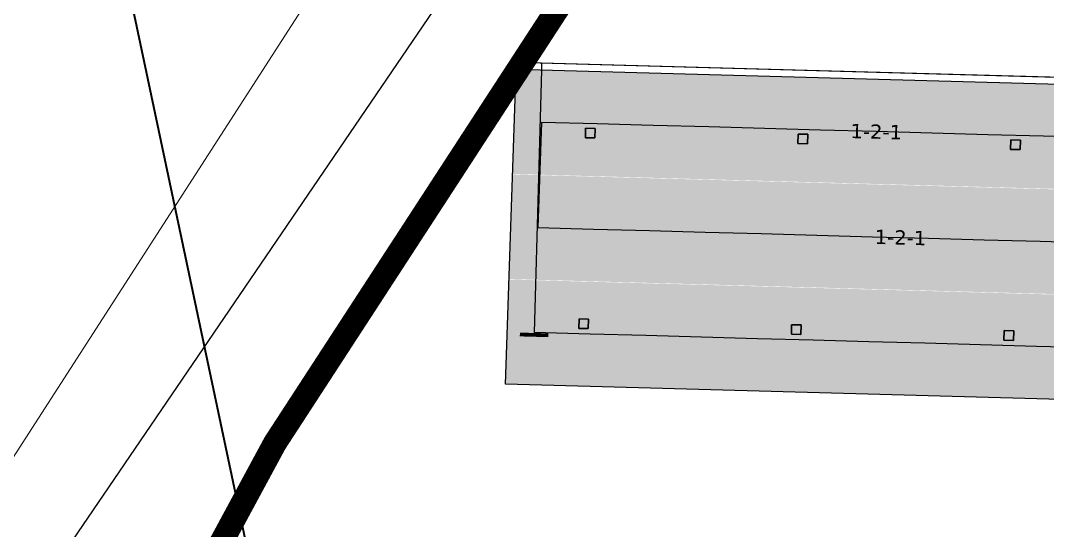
# Model space of a CAD drawing. Header units: metres. Extents: x 1477905 to 1478744, y 4202276 to 4202610.
# Drawn here: x 1477993.22 to 1478014.79, y 4202369.53 to 4202380.25 of the extents above; entities that cross this region are included whole.
import ezdxf

# ---------------------------------------------------------------- set-up
doc = ezdxf.new("R2010")
doc.units = ezdxf.units.M
doc.layers.add('Nouveau Terrain - CN - Courbes', color=22, linetype='Continuous', lineweight=0)
for name, color, linetype in [('PVcase AC Cables (Inverter - Transformer)', 181, 'Continuous'), ('PVcase Device Coloring', 7, 'Continuous'), ('PVcase Polarity Symbols', 7, 'Continuous'), ('PVcase Poles', 7, 'Continuous'), ('PVcase PV Area', 30, 'Continuous'), ('PVcase PV Modules (full frames)', 142, 'Continuous'), ('PVcase PV Modules (optimised)', 142, 'Continuous'), ('PVcase String Cables', 150, 'Continuous'), ('PVcase Stringing Numbers', 7, 'Continuous'), ('PVcase Strings', 92, 'Continuous'), ('PVcase Trenches', 7, 'Continuous')]:
    doc.layers.add(name, color=color, linetype=linetype)
doc.layers.add('PVcase Offsets', color=240, linetype='Continuous', plot=False)
doc.styles.get("Standard").update_dxf_attribs({"font": 'verdana.ttf'})
doc.styles.add('UBS-Style de texte', font='verdana.ttf')

# ---------------------------------------------------------------- blocks, each defined once
blk = doc.blocks.new('3P18@15DEG F FX ID2 PVBlock')
at = {"layer": 'PVcase PV Modules (optimised)', "color": 0}
blk.add_polyline3d([(0, 0, 1.773945735132677), (21.06698842950539, -0.5810537936249747, 1.773945735132684), (20.88445742833418, -7.198992669318526, 7.019385073192552e-15), (-0.182531001171211, -6.617938875693552, 0)], close=True, dxfattribs=at)

msp = doc.modelspace()

# ---------------------------------------------------------------- hatches: boundary and pattern name
at = {"layer": 'PVcase Device Coloring', "true_color": 0x00ff40, "transparency": 33554582}
for points in [[(1478003.635479742, 4202379.220699085), (1478003.559555275, 4202377.021577362), (1478018.758676995, 4202376.602366645), (1478018.834601462, 4202378.801488368)], [(1478003.559221981, 4202377.011923622), (1478003.483297514, 4202374.812801899), (1478019.854580297, 4202374.36126152), (1478019.930504764, 4202376.560383243)]]:
    msp.add_hatch(color=100, dxfattribs=at).paths.add_polyline_path(points, flags=0)
at = {"layer": 'PVcase Device Coloring', "true_color": 0x1eec00, "transparency": 33554582}
msp.add_hatch(color=3, dxfattribs=at).paths.add_polyline_path([(1478003.488166882, 4202374.803004665), (1478003.402479185, 4202372.604152223), (1478035.221393718, 4202371.726546904), (1478035.307081414, 4202373.925399346)], flags=0)

# ---------------------------------------------------------------- linework, layer by layer
at = {"layer": 'Nouveau Terrain - CN - Courbes', "linetype": 'Continuous', "lineweight": 35}
msp.add_polyline3d([(1478006.412396852, 4202297.801239322, 83), (1478002.471871298, 4202298.102663486, 83), (1478001.847848419, 4202298.524040777, 83), (1478001.093572353, 4202299.889490742, 83), (1477999.930502665, 4202304.54533724, 83), (1477996.805200192, 4202309.786615624, 83), (1477994.542941552, 4202315.041818266, 83), (1477993.622994336, 4202318.658497655, 83), (1477993.253012364, 4202322.306960797, 83), (1477993.432995638, 4202325.987207691, 83), (1477995.625253581, 4202337.979717853, 83), (1477996.682585755, 4202341.734162691, 83), (1477997.185389081, 4202343.387257799, 83), (1477997.038637594, 4202348.248768949, 83), (1477997.697376424, 4202357.756428254, 83), (1477998.633390394, 4202366.082772533, 83), (1477995.150346179, 4202382.544913547, 83)], dxfattribs=at)
at = {"layer": 'PVcase AC Cables (Inverter - Transformer)'}
for points in [[(1478005.12993339, 4202381.274419413, 81.95305523869774), (1478003.510072197, 4202378.783819548, 81.99898768847636), (1478001.890211004, 4202376.293219684, 82.05224745104867), (1478000.270349811, 4202373.802619819, 82.10857125975214), (1477998.650488618, 4202371.312019954, 82.1670413171327), (1477997.322973304, 4202368.85295187, 82.22153321121384), (1477995.99545799, 4202366.393883786, 82.27201419725391), (1477994.667942676, 4202363.934815702, 82.3224951832862), (1477993.340427362, 4202361.475747617, 82.37297616932851), (1477992.012912048, 4202359.016679533, 82.41186907440921), (1477990.685396734, 4202356.557611449, 82.4502190234496), (1477989.35788142, 4202354.098543365, 82.49099192366322), (1477989.287803891, 4202351.557776066, 82.48717876541369), (1477989.217726363, 4202349.017008768, 82.48576660151045), (1477989.217726363, 4202349.017008768, 86.01150920659529), (1477989.202687434, 4202348.471749535, 86.011362580492), (1477982.062604593, 4202348.668681914, 86.2376563732173)], [(1478005.12993339, 4202381.274419412, 81.95305523869679), (1478003.510072197, 4202378.783819547, 81.99898768847537), (1478001.890211004, 4202376.293219683, 82.05224745105107), (1478000.270349811, 4202373.802619818, 82.10857125975764), (1477998.650488618, 4202371.312019954, 82.1670413171385), (1477997.728201353, 4202369.60358981, 82.20432879076795), (1477997.728201353, 4202369.60358981, 85.79165369112856), (1477997.437943838, 4202369.065921444, 85.79870029368922), (1477997.670851238, 4202369.059497568, 85.7926537402864)]]:
    msp.add_polyline3d(points, dxfattribs=at)
at = {"layer": 'PVcase Offsets'}
msp.add_lwpolyline([(1477930.656038886, 4202312.823606489), (1477955.483376147, 4202312.280807556), (1478014.108887308, 4202398.403808008), (1478023.625599496, 4202402.305293838), (1478027.72021351, 4202411.800255105), (1478017.401448841, 4202430.135946658), (1477999.841205371, 4202421.050409181), (1477931.44828977, 4202323.35455113)], close=True, dxfattribs=at)
at = {"layer": 'PVcase Poles'}
for points in [[(1478005.086897643, 4202377.784136285, 81.76780331457299), (1478005.092411795, 4202377.984060257, 81.76780331457299), (1478005.092411795, 4202377.984060257, 85.25204221905564), (1478005.086897643, 4202377.784136285, 85.19843441169076), (1478005.086897643, 4202377.784136285, 81.76780331457299), (1478005.286821613, 4202377.778622133, 81.76780331457299), (1478005.286821613, 4202377.778622133, 85.19325478921834), (1478005.086897643, 4202377.784136285, 85.19843441169076), (1478005.286821613, 4202377.778622133, 85.19325478921834), (1478005.292335766, 4202377.978546104, 85.24686259658323), (1478005.292335766, 4202377.978546104, 81.76780331457299), (1478005.286821613, 4202377.778622133, 81.76780331457299), (1478005.292335766, 4202377.978546104, 81.76780331457299), (1478005.092411795, 4202377.984060257, 81.76780331457299), (1478005.292335766, 4202377.978546104, 81.76780331457299), (1478005.292335766, 4202377.978546104, 85.24686259658323), (1478005.092411795, 4202377.984060257, 85.25204221905564)], [(1478009.552701388, 4202377.660963853, 81.65626703740404), (1478009.55821554, 4202377.860887825, 81.65626703740404), (1478009.55821554, 4202377.860887825, 85.13634234963662), (1478009.552701388, 4202377.660963853, 85.08273454227172), (1478009.552701388, 4202377.660963853, 81.65626703740404), (1478009.752625359, 4202377.655449701, 81.65626703740404), (1478009.752625359, 4202377.655449701, 85.07755491979931), (1478009.552701388, 4202377.660963853, 85.08273454227172), (1478009.752625359, 4202377.655449701, 85.07755491979931), (1478009.758139511, 4202377.855373672, 85.13116272716421), (1478009.758139511, 4202377.855373672, 81.65626703740404), (1478009.752625359, 4202377.655449701, 81.65626703740404), (1478009.758139511, 4202377.855373672, 81.65626703740404), (1478009.55821554, 4202377.860887825, 81.65626703740404), (1478009.758139511, 4202377.855373672, 81.65626703740404), (1478009.758139511, 4202377.855373672, 85.13116272716421), (1478009.55821554, 4202377.860887825, 85.13634234963662)], [(1478014.018505133, 4202377.537791421, 81.54453734159236), (1478014.024019286, 4202377.737715392, 81.54453734159236), (1478014.024019286, 4202377.737715392, 85.0206424802219), (1478014.018505133, 4202377.537791421, 84.96703467285701), (1478014.018505133, 4202377.537791421, 81.54453734159236), (1478014.218429104, 4202377.532277268, 81.54453734159236), (1478014.218429104, 4202377.532277268, 84.9618550503846), (1478014.018505133, 4202377.537791421, 84.96703467285701), (1478014.218429104, 4202377.532277268, 84.9618550503846), (1478014.223943256, 4202377.73220124, 85.01546285774948), (1478014.223943256, 4202377.73220124, 81.54453734159236), (1478014.218429104, 4202377.532277268, 81.54453734159236), (1478014.223943256, 4202377.73220124, 81.54453734159236), (1478014.024019286, 4202377.737715392, 81.54453734159236), (1478014.223943256, 4202377.73220124, 81.54453734159236), (1478014.223943256, 4202377.73220124, 85.01546285774948), (1478014.024019286, 4202377.737715392, 85.0206424802219)], [(1478004.94849738, 4202373.775428193, 81.79204891183304), (1478004.954011532, 4202373.975352164, 81.79204891183304), (1478004.954011532, 4202373.975352164, 84.17765824915404), (1478004.94849738, 4202373.775428193, 84.12405044178915), (1478004.94849738, 4202373.775428193, 81.79204891183304), (1478005.148421351, 4202373.76991404, 81.79204891183304), (1478005.148421351, 4202373.76991404, 84.11887081931674), (1478004.94849738, 4202373.775428193, 84.12405044178915), (1478005.148421351, 4202373.76991404, 84.11887081931674), (1478005.153935503, 4202373.969838012, 84.17247862668162), (1478005.153935503, 4202373.969838012, 81.79204891183304), (1478005.148421351, 4202373.76991404, 81.79204891183304), (1478005.153935503, 4202373.969838012, 81.79204891183304), (1478004.954011532, 4202373.975352164, 81.79204891183304), (1478005.153935503, 4202373.969838012, 81.79204891183304), (1478005.153935503, 4202373.969838012, 84.17247862668162), (1478004.954011532, 4202373.975352164, 84.17765824915404)], [(1478009.414301125, 4202373.652255761, 81.67634904237308), (1478009.419815277, 4202373.852179732, 81.67634904237308), (1478009.419815277, 4202373.852179732, 84.06195837973932), (1478009.414301125, 4202373.652255761, 84.00835057237443), (1478009.414301125, 4202373.652255761, 81.67634904237308), (1478009.614225096, 4202373.646741608, 81.67634904237308), (1478009.614225096, 4202373.646741608, 84.00317094990201), (1478009.414301125, 4202373.652255761, 84.00835057237443), (1478009.614225096, 4202373.646741608, 84.00317094990201), (1478009.619739248, 4202373.84666558, 84.0567787572669), (1478009.619739248, 4202373.84666558, 81.67634904237308), (1478009.614225096, 4202373.646741608, 81.67634904237308), (1478009.619739248, 4202373.84666558, 81.67634904237308), (1478009.419815277, 4202373.852179732, 81.67634904237308), (1478009.619739248, 4202373.84666558, 81.67634904237308), (1478009.619739248, 4202373.84666558, 84.0567787572669), (1478009.419815277, 4202373.852179732, 84.06195837973932)], [(1478013.880104871, 4202373.529083327, 81.56064917290932), (1478013.885619023, 4202373.729007299, 81.56064917290932), (1478013.885619023, 4202373.729007299, 83.9462585100701), (1478013.880104871, 4202373.529083327, 83.8926507027052), (1478013.880104871, 4202373.529083327, 81.56064917290932), (1478014.080028841, 4202373.523569175, 81.56064917290932), (1478014.080028841, 4202373.523569175, 83.88747108023279), (1478013.880104871, 4202373.529083327, 83.8926507027052), (1478014.080028841, 4202373.523569175, 83.88747108023279), (1478014.085542994, 4202373.723493147, 83.94107888759768), (1478014.085542994, 4202373.723493147, 81.56064917290932), (1478014.080028841, 4202373.523569175, 81.56064917290932), (1478014.085542994, 4202373.723493147, 81.56064917290932), (1478013.885619023, 4202373.729007299, 81.56064917290932), (1478014.085542994, 4202373.723493147, 81.56064917290932), (1478014.085542994, 4202373.723493147, 83.94107888759768), (1478013.885619023, 4202373.729007299, 83.9462585100701)]]:
    msp.add_polyline3d(points, dxfattribs=at)
at = {"layer": 'PVcase PV Area', "color": 92, "lineweight": 0, "ltscale": 0.3}
msp.add_lwpolyline([(1478081.195897831, 4202309.408074516, -0.05134033259658074), (1478078.780944264, 4202309.865308243), (1478063.362561366, 4202314.461482239, 0.05805379121474256), (1478060.627146449, 4202314.941552777, 0.01764863790454796), (1478045.521908471, 4202315.280897629), (1477980.304835158, 4202315.382556441), (1477969.227141967, 4202315.399824084, -0.5981483022966041), (1477963.409771807, 4202326.276816209), (1477966.523975583, 4202330.958387922), (1477988.681383842, 4202364.267542757), (1478000.256834568, 4202382.239012351), (1478010.317299969, 4202397.723511036), (1478024.479096755, 4202416.97208983), (1478037.541256056, 4202436.830169353), (1478046.880113991, 4202449.340671219), (1478048.925549185, 4202451.178073373), (1478191.473299444, 4202447.246428729, 0.1064139140517762), (1478196.779234951, 4202442.745830558), (1478193.703769114, 4202331.24014277), (1478155.058289575, 4202322.182856176, 0.2166355322477609), (1478133.90654308, 4202308.191252904, -0.2264994037307809), (1478128.45885733, 4202305.403806316), (1478120.587080255, 4202306.0704303)], format="xyb", close=True, dxfattribs=at)
at = {"layer": 'PVcase String Cables'}
for points in [[(1478005.230841121, 4202381.796394636, 81.95057703686224), (1478003.652917331, 4202379.370275168, 81.99532031828407), (1478003.652917331, 4202379.370275168, 85.61089967140464), (1478024.700582557, 4202378.789754334, 85.06559758068046), (1478024.980528497, 4202378.782033077, 85.05811822541175), (1478034.854297688, 4202378.509702219, 84.63838861982278), (1478034.850162074, 4202378.359759246, 84.63831611031297), (1478034.697964135, 4202372.841591652, 83.15783042612382)], [(1478005.230841121, 4202381.796394637, 81.95057703686321), (1478003.652917331, 4202379.370275169, 81.99532031828504), (1478003.652917331, 4202379.370275169, 85.61089967140546), (1478004.167930017, 4202379.356070477, 85.59755674281355), (1478004.163794403, 4202379.20612751, 85.59752979432992), (1478004.011596465, 4202373.687959917, 84.11788299209051)], [(1477997.670851238, 4202369.059497568, 85.7926537402864), (1477997.437943838, 4202369.065921444, 85.79870029368922), (1477997.728201353, 4202369.60358981, 85.79165369112856), (1477997.728201353, 4202369.60358981, 82.20432879076795), (1477998.650488618, 4202371.312019954, 82.1670413171385), (1477999.959689638, 4202373.324967666, 82.11862209006598), (1478001.268890658, 4202375.337915378, 82.07202271777358), (1478002.578091678, 4202377.350863091, 82.03014459108307), (1478003.887292698, 4202379.363810803, 81.98829130178466), (1478003.887292698, 4202379.363810803, 85.60482748354019), (1478018.264513427, 4202378.967269146, 85.23234300898487), (1478018.260377813, 4202378.817326173, 85.23231606050146), (1478018.23004475, 4202377.717554888, 84.93742232301523)], [(1477997.670851238, 4202369.059497568, 85.7926537402864), (1477997.437943838, 4202369.065921444, 85.79870029368922), (1477997.728201353, 4202369.60358981, 85.79165369112856), (1477997.728201353, 4202369.60358981, 82.20432879076795), (1477998.650488618, 4202371.312019954, 82.1670413171385), (1477999.959689638, 4202373.324967666, 82.11862209006598), (1478001.268890658, 4202375.337915379, 82.07202271777118), (1478002.578091678, 4202377.350863092, 82.03014459107122), (1478003.887292698, 4202379.363810804, 81.98829130178562), (1478003.887292698, 4202379.363810804, 85.60482748354102), (1478019.421349167, 4202378.935362175, 85.20237175368831), (1478019.417213553, 4202378.785419201, 85.20234480520408), (1478019.325948053, 4202375.476449762, 84.31507453547309)], [(1477997.670851238, 4202369.059497568, 85.7926537402864), (1477997.437943838, 4202369.065921444, 85.79870029368922), (1477997.728201353, 4202369.60358981, 85.79165369112856), (1477997.728201353, 4202369.60358981, 82.20432879076795), (1477998.650488618, 4202371.312019954, 82.1670413171385), (1477999.959689638, 4202373.324967666, 82.11862209006598), (1478001.268890657, 4202375.337915378, 82.07202271778006), (1478002.578091678, 4202377.350863091, 82.03014459108874), (1478003.887292698, 4202379.363810803, 81.98829130179165), (1478003.887292698, 4202379.363810803, 85.60482748354622), (1478024.700582557, 4202378.789754332, 85.0655975806788), (1478024.980528497, 4202378.782033075, 85.05811822540866), (1478046.028522429, 4202378.201503173, 84.16337721813639), (1478046.28779199, 4202378.194352196, 84.15161823292773), (1478050.351659477, 4202378.082265666, 83.95780722288696), (1478050.347523863, 4202377.932322698, 83.95771598015936), (1478050.317190801, 4202376.832551413, 83.66258628336782)], [(1477997.670851238, 4202369.059497568, 85.7926537402864), (1477997.437943838, 4202369.065921444, 85.79870029368922), (1477997.728201353, 4202369.60358981, 85.79165369112856), (1477997.728201353, 4202369.60358981, 82.20432879076795), (1477998.650488618, 4202371.312019954, 82.1670413171385), (1477999.959689638, 4202373.324967666, 82.11862209006598), (1478001.268890658, 4202375.337915379, 82.07202271777118), (1478002.578091678, 4202377.350863092, 82.03014459107122), (1478003.887292698, 4202379.363810804, 81.98829130178562), (1478003.887292698, 4202379.363810804, 85.60482748354102), (1478024.700582557, 4202378.789754333, 85.06559758067964), (1478024.980528497, 4202378.782033075, 85.05811822540866), (1478046.028522429, 4202378.201503173, 84.16337721813792), (1478046.28779199, 4202378.194352196, 84.15161823292773), (1478051.494695146, 4202378.050739318, 83.90329439782322), (1478051.490559532, 4202377.900796349, 83.90320315509383), (1478051.399294031, 4202374.59182691, 83.01522293504487)], [(1477997.670851238, 4202369.059497568, 85.7926537402864), (1477997.437943838, 4202369.065921444, 85.79870029368922), (1477997.728201353, 4202369.60358981, 85.79165369112856), (1477997.728201353, 4202369.60358981, 82.20432879076795), (1477998.650488618, 4202371.312019954, 82.1670413171385), (1477999.959689638, 4202373.324967666, 82.11862209006598), (1478001.268890658, 4202375.337915379, 82.07202271777118), (1478002.578091678, 4202377.350863092, 82.03014459107122), (1478003.887292698, 4202379.363810804, 81.98829130178562), (1478003.887292698, 4202379.363810804, 85.60482748354102), (1478024.700582557, 4202378.789754333, 85.06559758067964), (1478024.980528497, 4202378.782033076, 85.0581182254102), (1478046.028522429, 4202378.201503174, 84.16337721812958), (1478046.28779199, 4202378.194352197, 84.15161823292952), (1478052.665919053, 4202378.018435504, 83.8474372397804), (1478052.661783439, 4202377.868492534, 83.84734599704925), (1478052.570517939, 4202374.559523095, 82.95936577700029)], [(1477997.670851238, 4202369.059497568, 85.7926537402864), (1477997.437943838, 4202369.065921444, 85.79870029368922), (1477997.728201353, 4202369.60358981, 85.79165369112856), (1477997.728201353, 4202369.60358981, 82.20432879076795), (1477998.650488618, 4202371.312019954, 82.1670413171385), (1477999.959689638, 4202373.324967666, 82.11862209006598), (1478001.268890658, 4202375.337915379, 82.07202271777118), (1478002.578091678, 4202377.350863092, 82.03014459107122), (1478003.887292698, 4202379.363810804, 81.98829130178562), (1478003.887292698, 4202379.363810804, 85.60482748354102), (1478024.700582557, 4202378.789754333, 85.06559758067964), (1478024.980528497, 4202378.782033076, 85.0581182254102), (1478046.028522429, 4202378.201503173, 84.16337721813792), (1478046.28779199, 4202378.194352197, 84.15161823292952), (1478051.522883385, 4202378.049961852, 83.90195006485537), (1478051.518747771, 4202377.900018883, 83.90185882212586), (1478051.488414709, 4202376.800247598, 83.60672912511376)], [(1477997.670851238, 4202369.059497568, 85.7926537402864), (1477997.437943838, 4202369.065921444, 85.79870029368922), (1477997.728201353, 4202369.60358981, 85.79165369112856), (1477997.728201353, 4202369.60358981, 82.20432879076795), (1477998.650488618, 4202371.312019954, 82.1670413171385), (1477999.959689638, 4202373.324967666, 82.11862209006598), (1478001.268890658, 4202375.337915379, 82.07202271777118), (1478002.578091678, 4202377.350863092, 82.03014459107122), (1478003.887292698, 4202379.363810804, 81.98829130178562), (1478003.887292698, 4202379.363810804, 85.60482748354102), (1478020.593510231, 4202378.903032513, 85.17200345052136), (1478020.589374617, 4202378.753089539, 85.1719765020363), (1478020.498109116, 4202375.4441201, 84.28470623229929)], [(1477997.670851238, 4202369.059497568, 85.7926537402864), (1477997.437943838, 4202369.065921444, 85.79870029368922), (1477997.728201353, 4202369.60358981, 85.79165369112856), (1477997.728201353, 4202369.60358981, 82.20432879076795), (1477998.650488618, 4202371.312019954, 82.1670413171385), (1477999.959689638, 4202373.324967666, 82.11862209006598), (1478001.268890657, 4202375.337915378, 82.07202271778006), (1478002.578091678, 4202377.350863091, 82.03014459108874), (1478003.887292698, 4202379.363810803, 81.98829130179165), (1478003.887292698, 4202379.363810803, 85.60482748354622), (1478019.43667449, 4202378.934939484, 85.20197470581192), (1478019.432538876, 4202378.78499651, 85.20194775732766), (1478019.402205814, 4202377.685225225, 84.90705401984744)], [(1477997.670851238, 4202369.059497568, 85.7926537402864), (1477997.437943838, 4202369.065921444, 85.79870029368922), (1477997.728201353, 4202369.60358981, 85.79165369112856), (1477997.728201353, 4202369.60358981, 82.20432879076795), (1477998.650488618, 4202371.312019954, 82.1670413171385), (1477999.959689638, 4202373.324967666, 82.11862209006598), (1478001.268890658, 4202375.337915379, 82.07202271777118), (1478002.578091678, 4202377.350863092, 82.03014459107122), (1478003.887292698, 4202379.363810804, 81.98829130178562), (1478003.887292698, 4202379.363810804, 85.60482748354102), (1478024.700582557, 4202378.789754336, 85.06559758068214), (1478024.980528497, 4202378.782033077, 85.05811822540339), (1478046.028522429, 4202378.201503178, 84.16337721813574), (1478046.287791991, 4202378.194352201, 84.15161823292739), (1478066.692417704, 4202377.631567199, 83.17849567624674), (1478066.68828209, 4202377.481624222, 83.17840443350303), (1478066.536084151, 4202371.96345663, 81.69757369044791)], [(1477997.670851238, 4202369.059497568, 85.7926537402864), (1477997.437943838, 4202369.065921444, 85.79870029368922), (1477997.728201353, 4202369.60358981, 85.79165369112856), (1477997.728201353, 4202369.60358981, 82.20432879076795), (1477998.650488618, 4202371.312019954, 82.1670413171385), (1477999.959689638, 4202373.324967666, 82.11862209006598), (1478001.268890657, 4202375.337915378, 82.07202271778006), (1478002.578091677, 4202377.350863091, 82.03014459109444), (1478003.887292697, 4202379.363810803, 81.98829130179861), (1478003.887292697, 4202379.363810803, 85.60482748355226), (1478024.700582557, 4202378.789754334, 85.06559758068046), (1478024.980528497, 4202378.782033077, 85.05811822540186), (1478036.025794575, 4202378.477390875, 84.58858880004735), (1478036.02165896, 4202378.327447901, 84.58851629053599), (1478035.869461022, 4202372.809280309, 83.10803060639932)]]:
    msp.add_polyline3d(points, dxfattribs=at)
at = {"layer": 'PVcase Strings'}
for points in [[(1478015.885722623, 4202377.782214214), (1478014.71356156, 4202377.814543877), (1478013.541400496, 4202377.846873539), (1478012.369239432, 4202377.879203202), (1478011.197078369, 4202377.911532865), (1478010.024917305, 4202377.943862528), (1478008.852756242, 4202377.97619219), (1478007.680595178, 4202378.008521854), (1478006.508434114, 4202378.040851517), (1478005.336273051, 4202378.073181179), (1478004.164111987, 4202378.105510842), (1478004.087854226, 4202375.896735379), (1478005.260015289, 4202375.864405717), (1478006.432176353, 4202375.832076054), (1478007.604337417, 4202375.799746391), (1478008.77649848, 4202375.767416728), (1478009.948659544, 4202375.735087065), (1478011.120820607, 4202375.702757402), (1478012.292981671, 4202375.67042774), (1478013.465142735, 4202375.638098077), (1478014.637303798, 4202375.605768414), (1478015.809464862, 4202375.573438752)], [(1478031.183473476, 4202372.938525685), (1478030.011976589, 4202372.970837029), (1478028.840479703, 4202373.003148373), (1478027.668982816, 4202373.035459717), (1478026.49748593, 4202373.067771061), (1478025.325989043, 4202373.100082405), (1478023.938334546, 4202373.138355649), (1478022.766173482, 4202373.170685312), (1478021.594012419, 4202373.203014974), (1478020.421851355, 4202373.235344637), (1478019.249690291, 4202373.2676743), (1478018.077529228, 4202373.300003963), (1478016.905368164, 4202373.332333626), (1478015.733207101, 4202373.364663289), (1478014.561046037, 4202373.396992952), (1478013.388884973, 4202373.429322614), (1478012.21672391, 4202373.461652277), (1478011.044562846, 4202373.49398194), (1478009.872401783, 4202373.526311602), (1478008.700240719, 4202373.558641265), (1478007.528079655, 4202373.590970929), (1478006.355918592, 4202373.623300591), (1478005.183757528, 4202373.655630254), (1478004.011596465, 4202373.687959917)]]:
    msp.add_lwpolyline(points, dxfattribs=at)
at = {"layer": 'PVcase Trenches', "color": 1, "linetype": 'Continuous', "const_width": 0.5}
msp.add_lwpolyline([(1477988.495744865, 4202326.467503072), (1477989.258575812, 4202354.125098406), (1477998.564432485, 4202371.36311811), (1478037.449800366, 4202431.150890291), (1478047.416647718, 4202440.582698547), (1478047.738936396, 4202452.267764379), (1478191.437311999, 4202448.304384104), (1478194.778269839, 4202456.914682955), (1478198.545805372, 4202456.811525093)], dxfattribs=at)

# ---------------------------------------------------------------- block references
at = {"layer": 'PVcase PV Modules (full frames)', "extrusion": (0.025879589764294, -0.0007137913356870886, 0.9996648124924479), "rotation": 271.5798884593579}
msp.add_blockref('3P18@15DEG F FX ID2 PVBlock', (4241531.389715233, -1361120.383838609, 35334.31445514867), dxfattribs=at)

# ---------------------------------------------------------------- texts
at = {"layer": 'PVcase Polarity Symbols', "color": 7, "insert": (1478004.011596465, 4202373.687959917), "char_height": 0.7000000000000001, "attachment_point": 5, "rotation": 358.42011154064215}
msp.add_mtext('−', dxfattribs=at)
at = {"layer": 'PVcase Stringing Numbers', "color": 18, "true_color": 0x000000, "char_height": 0.3, "attachment_point": 5, "rotation": 358.42011154064215, "style": 'UBS-Style de texte', "bg_fill": 1, "box_fill_scale": 1.5, "bg_fill_color": 7, "bg_fill_true_color": 16777215, "bg_fill_transparency": 0}
for insert in [(1478011.197078369, 4202377.911532865), (1478011.706901139, 4202375.686592571)]:
    msp.add_mtext('1-2-1', dxfattribs=dict(at, insert=insert))

doc.saveas('drawing.dxf')
